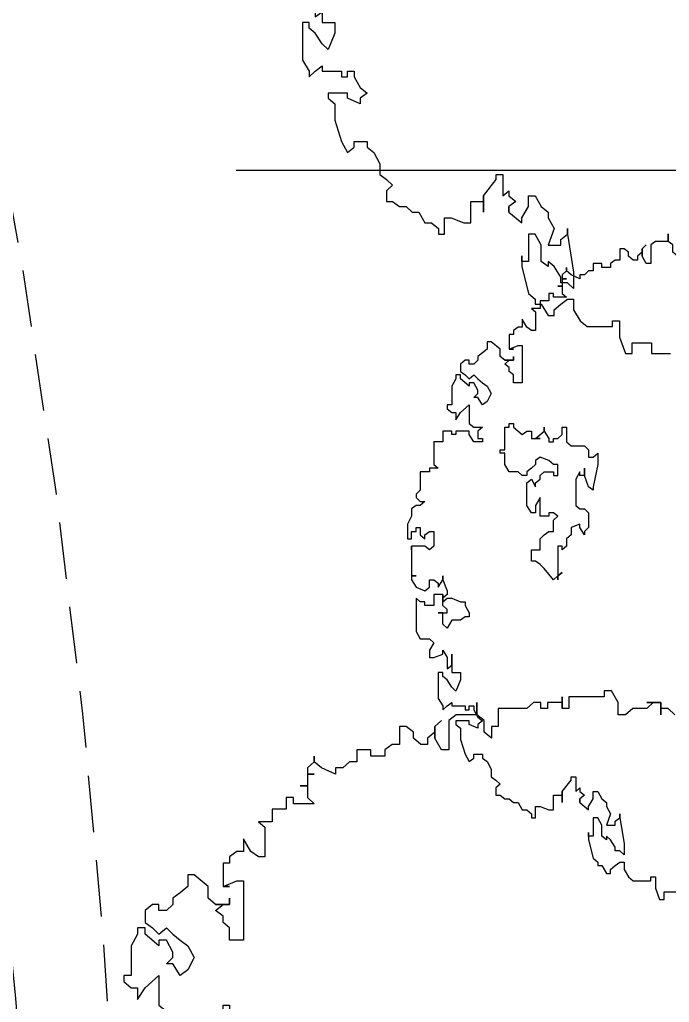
# Model space of a CAD drawing. Extents: x -30 to 1202, y 231 to 898.
# Drawn here: x 173.232 to 176.145, y 410.146 to 414.554 of the extents above; entities that cross this region are included whole.
import ezdxf

# ---------------------------------------------------------------- set-up
doc = ezdxf.new("R2010")
doc.units = 0
doc.header["$LTSCALE"] = 0.04
doc.linetypes.add('DASHED2', pattern=[9.525, 6.35, -3.175])
doc.layers.get('0').update_dxf_attribs({"linetype": 'CONTINUOUS'})
for name, color, linetype in [('0.1', 1, 'CONTINUOUS'), ('0.5', 5, 'CONTINUOUS'), ('CONTORXXNP----00', 255, 'CONTINUOUS'), ('PISO', 1, 'CONTINUOUS'), ('PISOS', 1, 'CONTINUOUS'), ('PROYECCIÓN', 2, 'DASHED2')]:
    doc.layers.add(name, color=color, linetype=linetype)
doc.styles.get("Standard").update_dxf_attribs({"font": 'romans.shx'})

# ---------------------------------------------------------------- blocks, each defined once
blk = doc.blocks.new('ARB3')
at = {"color": 0}
for p, q in [((-0.47538, 0.05455), (-0.48119, 0.0484)), ((-0.48119, 0.0484), (-0.48119, 0.04148)), ((-0.47538, 0.04148), (-0.48701, 0.04148)), ((-0.48701, 0.04148), (-0.48701, 0.02841)), ((-0.48119, 0.04148), (-0.47538, 0.04148)), ((-0.48701, 0.02841), (-0.48701, 0.03456)), ((-0.48701, 0.03456), (-0.48119, 0.02841)), ((-0.48119, 0.02841), (-0.48119, 0.01533)), ((-0.48119, 0.01533), (-0.47538, 0.00841)), ((-0.48701, 0.00149), (-0.49799, -0.00466)), ((-0.47538, 0.00149), (-0.48701, 0.00149)), ((-0.47538, 0.00841), (-0.47538, 0.00149)), ((-0.49217, -0.04465), (-0.48119, -0.04465)), ((-0.48119, -0.04465), (-0.48119, -0.0508)), ((-0.48119, -0.0508), (-0.49217, -0.0508)), ((-0.49217, -0.0508), (-0.48701, -0.0508)), ((-0.48701, -0.0508), (-0.48701, -0.06464)), ((-0.48701, -0.06464), (-0.48119, -0.06464)), ((-0.48119, -0.07079), (-0.48701, -0.07079)), ((-0.48701, -0.07079), (-0.48701, -0.07771)), ((-0.48119, -0.06464), (-0.48119, -0.07079)), ((-0.48701, -0.07771), (-0.48119, -0.08386)), ((-0.48119, -0.08386), (-0.48119, -0.11078)), ((0.50832, -0.11693), (0.50832, -0.0977)), ((-0.48119, -0.11078), (-0.4644, -0.11078)), ((-0.4644, -0.11078), (-0.4644, -0.11693)), ((-0.4644, -0.11693), (-0.45342, -0.11693)), ((-0.45342, -0.11693), (-0.45923, -0.12385)), ((0.49734, -0.13692), (0.49734, -0.11693)), ((0.49734, -0.11693), (0.50832, -0.11693)), ((-0.47021, -0.12385), (-0.47538, -0.13077)), ((-0.45923, -0.12385), (-0.47021, -0.12385)), ((-0.47538, -0.13077), (-0.48701, -0.13077)), ((-0.48701, -0.13077), (-0.47538, -0.13077)), ((-0.47538, -0.13077), (-0.47538, -0.14999)), ((0.50832, -0.13692), (0.49734, -0.13692)), ((0.50832, -0.14384), (0.50832, -0.13692)), ((0.49153, -0.14999), (0.50832, -0.14384)), ((-0.47538, -0.14999), (-0.47021, -0.15691)), ((0.47474, -0.15691), (0.47474, -0.14999)), ((0.47474, -0.14999), (0.49153, -0.14999)), ((-0.47021, -0.15691), (-0.44244, -0.15691)), ((-0.4644, -0.16999), (-0.47021, -0.16383)), ((-0.47021, -0.16383), (-0.4644, -0.16999)), ((-0.44244, -0.16383), (-0.45342, -0.16999)), ((-0.44244, -0.15691), (-0.44244, -0.16383)), ((0.48055, -0.15691), (0.47474, -0.15691)), ((0.48055, -0.18306), (0.48055, -0.15691)), ((-0.45342, -0.16999), (-0.4644, -0.16999)), ((-0.4644, -0.16999), (-0.45923, -0.16999)), ((-0.45923, -0.16999), (-0.45342, -0.17691)), ((-0.45342, -0.17691), (-0.44761, -0.17691)), ((-0.44761, -0.18306), (-0.45342, -0.18998)), ((-0.44761, -0.17691), (-0.44761, -0.18306)), ((0.47474, -0.18998), (0.48055, -0.18306)), ((-0.45923, -0.18998), (-0.4644, -0.1969)), ((-0.45342, -0.18998), (-0.45923, -0.18998)), ((0.46375, -0.1969), (0.47474, -0.18998)), ((-0.4644, -0.1969), (-0.4644, -0.20305)), ((0.38625, -0.20305), (0.425, -0.1969)), ((0.425, -0.1969), (0.44179, -0.1969)), ((0.44179, -0.1969), (0.43598, -0.20305)), ((0.45277, -0.20305), (0.45277, -0.1969)), ((0.45277, -0.1969), (0.46375, -0.1969)), ((-0.4644, -0.20305), (-0.44761, -0.20305)), ((-0.44761, -0.20305), (-0.44761, -0.20997)), ((-0.44761, -0.20997), (-0.44244, -0.21689)), ((0.38625, -0.20305), (0.38043, -0.20305)), ((0.38043, -0.20305), (0.38625, -0.20305)), ((0.39141, -0.20997), (0.38625, -0.20305)), ((0.39723, -0.20997), (0.39141, -0.20997)), ((0.39723, -0.22305), (0.39723, -0.20997)), ((0.43017, -0.20997), (0.41919, -0.21689)), ((0.43598, -0.20997), (0.43017, -0.20997)), ((0.43598, -0.20305), (0.43598, -0.20997)), ((0.45794, -0.20997), (0.45277, -0.20305)), ((0.46375, -0.21689), (0.45794, -0.20997)), ((-0.44244, -0.21689), (-0.43663, -0.21689)), ((-0.43663, -0.21689), (-0.43663, -0.22997)), ((0.36945, -0.22305), (0.38043, -0.21689)), ((0.38043, -0.21689), (0.39723, -0.22305)), ((0.41919, -0.21689), (0.41402, -0.22305)), ((0.46957, -0.21689), (0.46375, -0.21689)), ((0.46957, -0.22305), (0.46957, -0.21689)), ((-0.43663, -0.22997), (-0.44244, -0.22997)), ((-0.44244, -0.22997), (-0.44244, -0.24304)), ((0.34685, -0.23612), (0.35783, -0.22997)), ((0.35783, -0.22997), (0.36364, -0.22305)), ((0.36364, -0.22305), (0.36945, -0.22305)), ((0.39723, -0.22997), (0.38625, -0.23612)), ((0.41402, -0.22997), (0.39723, -0.22997)), ((0.41402, -0.22305), (0.41919, -0.22305)), ((0.41919, -0.22305), (0.41402, -0.22997)), ((0.45794, -0.22997), (0.46957, -0.22305)), ((0.45794, -0.23612), (0.45794, -0.22997)), ((-0.15308, -0.24304), (-0.15889, -0.23612)), ((-0.15889, -0.23612), (-0.1421, -0.23612)), ((-0.1421, -0.23612), (-0.10851, -0.24304)), ((0.34685, -0.24304), (0.34685, -0.23612)), ((0.38625, -0.23612), (0.38625, -0.24304)), ((0.44696, -0.24304), (0.45277, -0.23612)), ((0.45277, -0.23612), (0.45794, -0.23612)), ((-0.44244, -0.24304), (-0.43146, -0.24304)), ((-0.43146, -0.24304), (-0.43146, -0.24996)), ((-0.15308, -0.24996), (-0.15308, -0.24304)), ((-0.10851, -0.24304), (-0.10334, -0.24304)), ((-0.10334, -0.24304), (-0.10851, -0.24996)), ((0.35783, -0.24304), (0.34685, -0.24304)), ((0.36945, -0.24996), (0.35783, -0.24304)), ((0.38625, -0.24304), (0.41402, -0.24304)), ((0.41402, -0.24304), (0.41402, -0.24996)), ((0.41919, -0.24996), (0.44696, -0.24304)), ((-0.43146, -0.24996), (-0.42565, -0.25611)), ((-0.42565, -0.25611), (-0.42565, -0.26303)), ((-0.16987, -0.25611), (-0.16406, -0.24996)), ((-0.16987, -0.2761), (-0.16987, -0.25611)), ((-0.16406, -0.24996), (-0.15308, -0.24996)), ((-0.1253, -0.25611), (-0.13628, -0.25611)), ((-0.13628, -0.25611), (-0.1253, -0.25611)), ((-0.10851, -0.24996), (-0.1253, -0.25611)), ((-0.1253, -0.25611), (-0.1253, -0.26303)), ((-0.07557, -0.25611), (-0.06976, -0.24996)), ((-0.07557, -0.26303), (-0.07557, -0.25611)), ((-0.06976, -0.24996), (-0.0478, -0.24996)), ((-0.0478, -0.24996), (-0.04198, -0.25611)), ((-0.03682, -0.25611), (-0.0478, -0.26303)), ((-0.04198, -0.25611), (-0.03682, -0.25611)), ((0.34685, -0.26303), (0.35266, -0.25611)), ((0.35266, -0.25611), (0.35783, -0.26303)), ((0.36364, -0.26303), (0.37462, -0.24996)), ((0.37462, -0.24996), (0.36945, -0.24996)), ((0.41402, -0.24996), (0.40821, -0.24996)), ((0.40821, -0.24996), (0.41919, -0.24996)), ((-0.42565, -0.26303), (-0.41983, -0.26303)), ((-0.41983, -0.26303), (-0.42565, -0.2761)), ((-0.1253, -0.26303), (-0.13112, -0.26303)), ((-0.13112, -0.26303), (-0.12014, -0.26918)), ((-0.08074, -0.26918), (-0.07557, -0.26303)), ((-0.0478, -0.26303), (-0.05296, -0.26303)), ((-0.05296, -0.26303), (-0.0478, -0.2761)), ((0.34685, -0.26918), (0.34168, -0.26303)), ((0.34168, -0.26303), (0.34685, -0.26303)), ((0.35783, -0.26303), (0.36364, -0.26303)), ((0.36364, -0.26303), (0.35783, -0.26303)), ((0.35783, -0.26303), (0.36364, -0.26303)), ((-0.42565, -0.2761), (-0.43146, -0.28302)), ((-0.17568, -0.28302), (-0.16987, -0.2761)), ((-0.12014, -0.26918), (-0.08074, -0.26918)), ((-0.0478, -0.2761), (-0.03682, -0.2761)), ((-0.03682, -0.2761), (-0.031, -0.28302)), ((0.32489, -0.2761), (0.32489, -0.26918)), ((0.32489, -0.26918), (0.34685, -0.26918)), ((0.33005, -0.2761), (0.32489, -0.2761)), ((0.34685, -0.28918), (0.33005, -0.2761)), ((-0.43146, -0.28302), (-0.43663, -0.28302)), ((-0.43663, -0.28302), (-0.43146, -0.28302)), ((-0.43146, -0.28302), (-0.42565, -0.28918)), ((-0.41983, -0.28918), (-0.41983, -0.28302)), ((-0.41983, -0.28302), (-0.41983, -0.28918)), ((-0.39787, -0.28918), (-0.39206, -0.28302)), ((-0.39206, -0.28302), (-0.39206, -0.30225)), ((-0.19764, -0.28918), (-0.19764, -0.28302)), ((-0.19764, -0.28302), (-0.17568, -0.28302)), ((-0.031, -0.28302), (-0.02002, -0.28302)), ((-0.02002, -0.28302), (-0.01421, -0.28918)), ((-0.42565, -0.28918), (-0.41983, -0.28918)), ((-0.41983, -0.28918), (-0.40885, -0.28918)), ((-0.40885, -0.28918), (-0.40885, -0.2961)), ((-0.40885, -0.2961), (-0.40885, -0.28918)), ((-0.40885, -0.28918), (-0.39787, -0.28918)), ((-0.18666, -0.28918), (-0.19764, -0.28918)), ((-0.18085, -0.2961), (-0.18666, -0.28918)), ((-0.01421, -0.28918), (-0.02002, -0.28918)), ((-0.02002, -0.28918), (-0.02002, -0.2961)), ((0.02454, -0.2961), (0.01938, -0.28918)), ((0.01938, -0.28918), (0.02454, -0.2961)), ((0.36364, -0.28918), (0.34685, -0.28918)), ((0.35266, -0.30225), (0.35266, -0.28918)), ((0.35266, -0.28918), (0.36364, -0.28918)), ((-0.39206, -0.30225), (-0.39787, -0.30225)), ((-0.39787, -0.30225), (-0.39787, -0.30917)), ((-0.18085, -0.30225), (-0.18085, -0.2961)), ((-0.17568, -0.30225), (-0.18085, -0.30225)), ((-0.17568, -0.30917), (-0.17568, -0.30225)), ((-0.1421, -0.30225), (-0.14791, -0.30917)), ((-0.1253, -0.2961), (-0.1421, -0.2961)), ((-0.1421, -0.2961), (-0.1421, -0.30225)), ((-0.13112, -0.31609), (-0.13112, -0.30225)), ((-0.13112, -0.30225), (-0.1253, -0.30225)), ((-0.1253, -0.30225), (-0.1253, -0.2961)), ((-0.06459, -0.2961), (-0.06976, -0.30225)), ((-0.06976, -0.30225), (-0.06976, -0.30917)), ((-0.05878, -0.30225), (-0.06459, -0.2961)), ((-0.04198, -0.30225), (-0.05878, -0.30225)), ((-0.04198, -0.30917), (-0.04198, -0.30225)), ((-0.02002, -0.2961), (0.03036, -0.2961)), ((0.03036, -0.30225), (0.01356, -0.31609)), ((0.03036, -0.2961), (0.02454, -0.2961)), ((0.02454, -0.2961), (0.03036, -0.30225)), ((0.37462, -0.30225), (0.35266, -0.30225)), ((0.37462, -0.30917), (0.37462, -0.30225)), ((-0.39787, -0.30917), (-0.38689, -0.30917)), ((-0.38689, -0.30917), (-0.38689, -0.32224)), ((-0.19183, -0.31609), (-0.18085, -0.30917)), ((-0.18085, -0.30917), (-0.17568, -0.30917)), ((-0.14791, -0.30917), (-0.15308, -0.32224)), ((-0.06976, -0.30917), (-0.06459, -0.30917)), ((-0.06459, -0.30917), (-0.06459, -0.32224)), ((-0.03682, -0.31609), (-0.04198, -0.30917)), ((0.36945, -0.32224), (0.37462, -0.30917)), ((-0.19183, -0.31609), (-0.19764, -0.31609)), ((-0.19764, -0.31609), (-0.19183, -0.31609)), ((-0.18085, -0.32916), (-0.19183, -0.31609)), ((-0.1253, -0.32224), (-0.13112, -0.31609)), ((-0.031, -0.32224), (-0.03682, -0.31609)), ((0.01356, -0.31609), (0.00775, -0.32224)), ((-0.38689, -0.32224), (-0.37527, -0.32224)), ((-0.37527, -0.32224), (-0.37527, -0.33531)), ((-0.37527, -0.33531), (-0.3701, -0.32916)), ((-0.3701, -0.32916), (-0.34233, -0.32916)), ((-0.34233, -0.32916), (-0.34233, -0.33531)), ((-0.18085, -0.33531), (-0.18085, -0.32224)), ((-0.18085, -0.32224), (-0.18085, -0.32916)), ((-0.18085, -0.32916), (-0.18085, -0.32224)), ((-0.18085, -0.32224), (-0.18085, -0.32916)), ((-0.15308, -0.32224), (-0.14791, -0.32916)), ((-0.14791, -0.32916), (-0.1421, -0.32916)), ((-0.1421, -0.32916), (-0.13628, -0.33531)), ((-0.12014, -0.32224), (-0.1253, -0.32224)), ((-0.11432, -0.32916), (-0.12014, -0.32224)), ((-0.12014, -0.33531), (-0.10851, -0.32916)), ((-0.10851, -0.32916), (-0.11432, -0.32916)), ((-0.06459, -0.32224), (-0.09236, -0.32224)), ((-0.09236, -0.32224), (-0.08074, -0.32916)), ((-0.08074, -0.32916), (-0.06976, -0.32916)), ((-0.06976, -0.32916), (-0.06976, -0.33531)), ((-0.01421, -0.32224), (-0.031, -0.32224)), ((-0.01421, -0.33531), (-0.01421, -0.32224)), ((0.00775, -0.32224), (0.00258, -0.32916)), ((0.00258, -0.32916), (0.00258, -0.33531)), ((0.36945, -0.32916), (0.36945, -0.32224)), ((0.38625, -0.32916), (0.36945, -0.32916)), ((0.38625, -0.33531), (0.38625, -0.32916)), ((-0.34233, -0.33531), (-0.34749, -0.34223)), ((-0.19183, -0.34223), (-0.19183, -0.33531)), ((-0.19183, -0.33531), (-0.18085, -0.33531)), ((-0.13628, -0.33531), (-0.13112, -0.34223)), ((-0.11432, -0.34223), (-0.12014, -0.33531)), ((-0.06976, -0.33531), (-0.08074, -0.34223)), ((0.00258, -0.33531), (-0.01421, -0.33531)), ((0.37462, -0.34223), (0.38043, -0.33531)), ((0.38043, -0.33531), (0.38625, -0.33531)), ((-0.34749, -0.34223), (-0.35912, -0.34916)), ((-0.35912, -0.34916), (-0.34749, -0.34916)), ((-0.34749, -0.34916), (-0.34749, -0.35531)), ((-0.31972, -0.35531), (-0.31972, -0.34916)), ((-0.31972, -0.34916), (-0.26417, -0.34916)), ((-0.26417, -0.34916), (-0.26417, -0.36223)), ((-0.19764, -0.36223), (-0.18666, -0.34916)), ((-0.18666, -0.34916), (-0.19183, -0.34223)), ((-0.13112, -0.34223), (-0.1253, -0.34223)), ((-0.1253, -0.34916), (-0.13112, -0.35531)), ((-0.1253, -0.34223), (-0.1253, -0.34916)), ((-0.08074, -0.34223), (-0.11432, -0.34223)), ((0.36364, -0.35531), (0.37462, -0.34916)), ((0.37462, -0.34916), (0.37462, -0.34223)), ((-0.34749, -0.35531), (-0.34233, -0.36223)), ((-0.31455, -0.36838), (-0.31972, -0.35531)), ((-0.13112, -0.35531), (-0.13112, -0.36838)), ((0.36364, -0.36223), (0.36364, -0.35531)), ((-0.34233, -0.36223), (-0.33651, -0.36223)), ((-0.33651, -0.36223), (-0.33651, -0.36838)), ((-0.31455, -0.36838), (-0.31455, -0.36223)), ((-0.31455, -0.36223), (-0.31455, -0.36838)), ((-0.29776, -0.36223), (-0.30357, -0.36223)), ((-0.30357, -0.36223), (-0.29776, -0.36223)), ((-0.29776, -0.36838), (-0.29776, -0.36223)), ((-0.29776, -0.36223), (-0.29776, -0.3753)), ((-0.2758, -0.36223), (-0.28097, -0.36838)), ((-0.26417, -0.36223), (-0.2758, -0.36223)), ((-0.20346, -0.36838), (-0.20346, -0.36223)), ((-0.20346, -0.36223), (-0.19764, -0.36223)), ((0.35783, -0.36838), (0.36364, -0.36223)), ((-0.33651, -0.36838), (-0.31455, -0.36838)), ((-0.29776, -0.3753), (-0.30357, -0.38222)), ((-0.29195, -0.3753), (-0.29776, -0.36838)), ((-0.28678, -0.36838), (-0.29195, -0.3753)), ((-0.28097, -0.36838), (-0.28678, -0.36838)), ((-0.19764, -0.36838), (-0.20346, -0.36838)), ((-0.19764, -0.3753), (-0.19764, -0.36838)), ((-0.16406, -0.3753), (-0.19764, -0.3753)), ((-0.16406, -0.38222), (-0.16406, -0.3753)), ((-0.1421, -0.3753), (-0.15889, -0.3753)), ((-0.15889, -0.3753), (-0.15889, -0.38222)), ((-0.13112, -0.36838), (-0.1421, -0.3753)), ((0.35266, -0.38222), (0.35783, -0.3753)), ((0.35783, -0.3753), (0.35783, -0.36838)), ((-0.31455, -0.38222), (-0.32553, -0.39529)), ((-0.30357, -0.38222), (-0.31455, -0.38222)), ((-0.15889, -0.38222), (-0.16406, -0.38222)), ((0.33005, -0.38837), (0.33587, -0.38222)), ((0.33587, -0.38222), (0.34168, -0.38837)), ((0.35266, -0.38837), (0.35266, -0.38222)), ((-0.32553, -0.39529), (-0.32553, -0.40144)), ((-0.25901, -0.40144), (-0.24802, -0.39529)), ((-0.24802, -0.39529), (-0.2364, -0.40144)), ((0.30228, -0.40144), (0.31391, -0.39529)), ((0.31391, -0.39529), (0.32489, -0.39529)), ((0.32489, -0.39529), (0.33005, -0.38837)), ((0.34168, -0.38837), (0.35266, -0.38837)), ((-0.32553, -0.40144), (-0.31455, -0.40144)), ((-0.31455, -0.40144), (-0.30874, -0.40837)), ((-0.26417, -0.40837), (-0.25901, -0.40144)), ((-0.2364, -0.40144), (-0.23123, -0.40837)), ((0.29711, -0.40837), (0.30228, -0.40144)), ((-0.30874, -0.40837), (-0.30357, -0.41529)), ((-0.26999, -0.41529), (-0.26417, -0.40837)), ((-0.23123, -0.40837), (-0.24221, -0.41529)), ((-0.19764, -0.42144), (-0.19764, -0.40837)), ((-0.19764, -0.40837), (-0.19183, -0.41529)), ((-0.18085, -0.41529), (-0.18085, -0.40837)), ((-0.18085, -0.40837), (-0.17568, -0.40837)), ((-0.17568, -0.40837), (-0.17568, -0.42144)), ((0.23575, -0.41529), (0.24157, -0.40837)), ((0.24157, -0.40837), (0.24673, -0.41529)), ((0.2913, -0.42144), (0.2913, -0.40837)), ((0.2913, -0.40837), (0.29711, -0.40837)), ((-0.30357, -0.41529), (-0.29776, -0.41529)), ((-0.29776, -0.41529), (-0.29195, -0.42144)), ((-0.29195, -0.42144), (-0.29195, -0.42836)), ((-0.2758, -0.42144), (-0.26999, -0.41529)), ((-0.26999, -0.42836), (-0.2758, -0.42144)), ((-0.25319, -0.41529), (-0.26417, -0.42144)), ((-0.26417, -0.42144), (-0.26417, -0.42836)), ((-0.24802, -0.41529), (-0.25319, -0.41529)), ((-0.24221, -0.42144), (-0.24802, -0.41529)), ((-0.24221, -0.41529), (-0.24221, -0.42144)), ((-0.20346, -0.42836), (-0.19764, -0.42144)), ((-0.19183, -0.41529), (-0.18085, -0.41529)), ((-0.17568, -0.42144), (-0.18666, -0.42836)), ((0.21896, -0.42836), (0.21896, -0.42144)), ((0.21896, -0.42144), (0.22477, -0.42144)), ((0.22477, -0.42144), (0.23575, -0.41529)), ((0.24673, -0.41529), (0.25255, -0.41529)), ((0.25255, -0.41529), (0.24673, -0.42836)), ((0.29711, -0.42144), (0.2913, -0.42144)), ((0.30228, -0.42836), (0.29711, -0.42144)), ((-0.29195, -0.42836), (-0.29776, -0.42836)), ((-0.29776, -0.42836), (-0.29776, -0.43451)), ((-0.2758, -0.43451), (-0.26999, -0.42836)), ((-0.25901, -0.42836), (-0.26999, -0.44143)), ((-0.26417, -0.42836), (-0.25901, -0.42836)), ((-0.21961, -0.44143), (-0.23123, -0.42836)), ((-0.23123, -0.42836), (-0.20346, -0.42836)), ((-0.18666, -0.42836), (-0.19183, -0.42836)), ((-0.19183, -0.42836), (-0.19183, -0.44835)), ((0.06911, -0.43451), (0.08009, -0.42836)), ((0.08009, -0.42836), (0.0859, -0.42836)), ((0.0859, -0.42836), (0.0859, -0.43451)), ((0.22477, -0.42836), (0.21896, -0.42836)), ((0.22477, -0.43451), (0.22477, -0.42836)), ((0.24673, -0.42836), (0.24157, -0.42836)), ((0.24157, -0.42836), (0.24157, -0.44835)), ((0.2913, -0.43451), (0.30228, -0.42836)), ((-0.29776, -0.43451), (-0.29195, -0.44143)), ((-0.29195, -0.44143), (-0.28097, -0.44143)), ((-0.28097, -0.44143), (-0.2758, -0.43451)), ((-0.26999, -0.44143), (-0.2758, -0.44143)), ((-0.2758, -0.44143), (-0.2758, -0.44835)), ((-0.20863, -0.44835), (-0.21961, -0.44143)), ((0.05813, -0.4545), (0.0633, -0.44143)), ((0.0633, -0.44143), (0.0633, -0.43451)), ((0.0633, -0.43451), (0.06911, -0.43451)), ((0.0859, -0.43451), (0.09107, -0.44143)), ((0.09107, -0.44143), (0.09107, -0.4545)), ((0.16923, -0.4545), (0.16923, -0.44143)), ((0.16923, -0.44143), (0.18021, -0.44143)), ((0.18021, -0.44143), (0.197, -0.44835)), ((0.21896, -0.4545), (0.21896, -0.43451)), ((0.21896, -0.43451), (0.22477, -0.43451)), ((0.24673, -0.44835), (0.25255, -0.44143)), ((0.25255, -0.44143), (0.26934, -0.44143)), ((0.26934, -0.44143), (0.2913, -0.43451)), ((-0.2758, -0.44835), (-0.26999, -0.44835)), ((-0.26999, -0.44835), (-0.25901, -0.4545)), ((-0.21961, -0.4545), (-0.21961, -0.44835)), ((-0.21961, -0.44835), (-0.20863, -0.44835)), ((-0.19183, -0.44835), (-0.18666, -0.44835)), ((-0.18666, -0.44835), (-0.18666, -0.4545)), ((0.197, -0.44835), (0.19119, -0.4545)), ((0.24157, -0.44835), (0.24673, -0.44835)), ((-0.25901, -0.4545), (-0.23123, -0.4545)), ((-0.23123, -0.4545), (-0.23123, -0.46142)), ((-0.22542, -0.46142), (-0.21961, -0.4545)), ((-0.18666, -0.4545), (-0.19183, -0.4545)), ((-0.19183, -0.4545), (-0.19183, -0.46758)), ((0.05813, -0.46142), (0.05813, -0.4545)), ((0.09107, -0.4545), (0.1027, -0.46142)), ((0.15825, -0.4545), (0.14145, -0.4545)), ((0.14145, -0.4545), (0.16923, -0.4545)), ((0.16341, -0.46142), (0.15825, -0.4545)), ((0.19119, -0.4545), (0.18021, -0.46142)), ((0.21896, -0.46142), (0.21379, -0.4545)), ((0.21379, -0.4545), (0.21896, -0.4545)), ((-0.23123, -0.46142), (-0.22542, -0.46142)), ((-0.19183, -0.46758), (-0.17568, -0.46758)), ((-0.17568, -0.46758), (-0.17568, -0.48142)), ((0.03036, -0.46758), (0.02454, -0.46758)), ((0.02454, -0.46758), (0.03036, -0.46758)), ((0.03036, -0.46758), (0.04715, -0.46142)), ((0.04134, -0.4745), (0.03036, -0.46758)), ((0.04715, -0.46142), (0.05232, -0.46142)), ((0.05232, -0.46142), (0.05813, -0.46758)), ((0.06911, -0.46758), (0.05232, -0.46758)), ((0.05232, -0.46758), (0.05232, -0.48142)), ((0.0633, -0.46758), (0.05813, -0.46142)), ((0.05813, -0.46758), (0.0633, -0.46758)), ((0.07492, -0.46142), (0.06911, -0.46758)), ((0.08009, -0.46142), (0.07492, -0.46142)), ((0.08009, -0.4745), (0.08009, -0.46142)), ((0.09688, -0.46758), (0.08009, -0.46758)), ((0.08009, -0.46758), (0.08009, -0.4745)), ((0.1027, -0.46142), (0.09688, -0.46758)), ((0.13564, -0.46758), (0.14662, -0.46142)), ((0.14145, -0.46758), (0.13564, -0.46758)), ((0.14662, -0.48142), (0.14145, -0.46758)), ((0.14662, -0.46142), (0.16341, -0.46142)), ((0.17504, -0.46758), (0.16923, -0.46758)), ((0.16923, -0.46758), (0.16923, -0.4745)), ((0.18021, -0.46142), (0.17504, -0.46758)), ((0.20798, -0.4745), (0.21896, -0.46758)), ((0.22477, -0.46758), (0.21896, -0.46142)), ((0.21896, -0.46758), (0.22477, -0.46758)), ((-0.1421, -0.48142), (-0.13628, -0.4745)), ((-0.13628, -0.4745), (-0.13628, -0.48757)), ((0.03036, -0.48142), (0.03552, -0.4745)), ((0.03552, -0.4745), (0.04134, -0.4745)), ((0.16923, -0.4745), (0.20798, -0.4745)), ((-0.17568, -0.48142), (-0.1421, -0.48142)), ((-0.13628, -0.48757), (-0.13112, -0.48757)), ((-0.13112, -0.48757), (-0.13112, -0.50141)), ((-0.04198, -0.48757), (-0.04198, -0.48142)), ((-0.04198, -0.48142), (-0.02002, -0.48142)), ((-0.03682, -0.49449), (-0.04198, -0.48757)), ((-0.02002, -0.48142), (-0.01421, -0.48757)), ((-0.01421, -0.48757), (-0.02002, -0.49449)), ((0.03036, -0.48757), (0.03036, -0.48142)), ((0.04134, -0.48757), (0.03036, -0.48757)), ((0.04715, -0.49449), (0.04134, -0.48757)), ((0.05232, -0.48142), (0.06911, -0.48142)), ((0.06911, -0.48142), (0.06911, -0.49449)), ((0.11885, -0.48757), (0.12466, -0.48142)), ((0.11885, -0.50141), (0.11885, -0.48757)), ((0.12466, -0.48142), (0.13564, -0.48757)), ((0.13564, -0.48757), (0.14662, -0.48757)), ((0.14662, -0.48757), (0.14662, -0.48142)), ((-0.08655, -0.50141), (-0.08655, -0.49449)), ((-0.08655, -0.49449), (-0.08074, -0.50141)), ((-0.03682, -0.50141), (-0.031, -0.49449)), ((-0.031, -0.49449), (-0.03682, -0.49449)), ((-0.02002, -0.49449), (-0.02002, -0.51448)), ((0.04134, -0.50756), (0.04715, -0.49449)), ((0.06911, -0.49449), (0.0633, -0.49449)), ((0.0633, -0.49449), (0.0633, -0.50141)), ((-0.13112, -0.50141), (-0.10334, -0.50141)), ((-0.10334, -0.50141), (-0.09753, -0.50756)), ((-0.09236, -0.50756), (-0.08655, -0.50141)), ((-0.08074, -0.50141), (-0.08074, -0.50756)), ((-0.0478, -0.50756), (-0.0478, -0.50141)), ((-0.0478, -0.50141), (-0.03682, -0.50141)), ((0.0633, -0.50141), (0.05813, -0.50756)), ((0.10786, -0.50756), (0.11885, -0.50141)), ((-0.09753, -0.50756), (-0.09236, -0.50756)), ((-0.08074, -0.50756), (-0.07557, -0.51448)), ((-0.07557, -0.51448), (-0.06459, -0.51448)), ((-0.06459, -0.51448), (-0.05296, -0.52063)), ((-0.04198, -0.50756), (-0.0478, -0.50756)), ((-0.04198, -0.51448), (-0.04198, -0.50756)), ((-0.031, -0.51448), (-0.04198, -0.51448)), ((-0.031, -0.52063), (-0.031, -0.51448)), ((-0.02002, -0.51448), (-0.01421, -0.51448)), ((-0.01421, -0.51448), (-0.02002, -0.51448)), ((-0.02002, -0.51448), (0.02454, -0.51448)), ((0.02454, -0.51448), (0.02454, -0.50756)), ((0.02454, -0.50756), (0.02454, -0.51448)), ((0.02454, -0.51448), (0.03036, -0.51448)), ((0.03036, -0.51448), (0.04134, -0.50756)), ((0.05813, -0.50756), (0.10786, -0.50756)), ((-0.05296, -0.52063), (-0.031, -0.52063))]:
    blk.add_line(p, q, dxfattribs=at)
for p, q in [((-0.49799, -0.00466), (-0.49799, -0.01158)), ((-0.49799, -0.01158), (-0.49217, -0.01158)), ((-0.49217, -0.01158), (-0.49217, -0.04465))]:
    blk.add_line(p, q)
at = {"layer": 'CONTORXXNP----00'}
for p, q in [((-0.47538, 0.05455), (-0.48119, 0.0484)), ((-0.48119, 0.0484), (-0.48119, 0.04148)), ((-0.48701, 0.04148), (-0.48119, 0.04148)), ((-0.48701, 0.03456), (-0.48701, 0.04148)), ((-0.48701, 0.03456), (-0.48119, 0.02841)), ((-0.48119, 0.02841), (-0.48119, 0.01533)), ((-0.48119, 0.01533), (-0.47538, 0.00841)), ((-0.48701, 0.00149), (-0.49799, -0.00466)), ((-0.47538, 0.00149), (-0.48701, 0.00149)), ((-0.47538, 0.00841), (-0.47538, 0.00149)), ((-0.49799, -0.00466), (-0.49799, -0.01158)), ((-0.49799, -0.01158), (-0.49217, -0.01158)), ((-0.49217, -0.01158), (-0.49217, -0.04465)), ((-0.49217, -0.04465), (-0.48119, -0.04465)), ((-0.48119, -0.04465), (-0.48119, -0.0508)), ((-0.48701, -0.0508), (-0.48119, -0.0508)), ((-0.48701, -0.0508), (-0.48701, -0.06464)), ((-0.48701, -0.06464), (-0.48119, -0.06464)), ((-0.48701, -0.07079), (-0.48701, -0.07771)), ((-0.48119, -0.07079), (-0.48701, -0.07079)), ((-0.48119, -0.06464), (-0.48119, -0.07079)), ((-0.48701, -0.07771), (-0.48119, -0.08386)), ((-0.48119, -0.08386), (-0.48119, -0.11078)), ((0.50832, -0.11693), (0.50832, -0.0977)), ((-0.48119, -0.11078), (-0.4644, -0.11078)), ((-0.4644, -0.11078), (-0.4644, -0.11693)), ((-0.4644, -0.11693), (-0.45342, -0.11693)), ((-0.45342, -0.11693), (-0.45923, -0.12385)), ((0.49734, -0.11693), (0.50832, -0.11693)), ((0.49734, -0.13692), (0.49734, -0.11693)), ((-0.47021, -0.12385), (-0.47538, -0.13077)), ((-0.45923, -0.12385), (-0.47021, -0.12385)), ((-0.47538, -0.13077), (-0.47538, -0.14999)), ((0.50832, -0.13692), (0.49734, -0.13692)), ((0.50832, -0.14384), (0.50832, -0.13692)), ((0.49153, -0.14999), (0.50832, -0.14384)), ((-0.47538, -0.14999), (-0.47021, -0.15691)), ((0.47474, -0.14999), (0.49153, -0.14999)), ((0.47474, -0.15691), (0.47474, -0.14999)), ((-0.47021, -0.15691), (-0.44244, -0.15691)), ((-0.44244, -0.16383), (-0.45342, -0.16999)), ((-0.44244, -0.15691), (-0.44244, -0.16383)), ((0.48055, -0.15691), (0.47474, -0.15691)), ((0.48055, -0.18306), (0.48055, -0.15691)), ((-0.45923, -0.16999), (-0.45342, -0.16999)), ((-0.45923, -0.16999), (-0.45342, -0.17691)), ((-0.45342, -0.17691), (-0.44761, -0.17691)), ((-0.44761, -0.18306), (-0.45342, -0.18998)), ((-0.44761, -0.17691), (-0.44761, -0.18306)), ((0.47474, -0.18998), (0.48055, -0.18306)), ((-0.45923, -0.18998), (-0.4644, -0.1969)), ((-0.45342, -0.18998), (-0.45923, -0.18998)), ((0.46375, -0.1969), (0.47474, -0.18998)), ((-0.4644, -0.1969), (-0.4644, -0.20305)), ((0.38625, -0.20305), (0.425, -0.1969)), ((0.425, -0.1969), (0.44179, -0.1969)), ((0.44179, -0.1969), (0.43598, -0.20305)), ((0.45277, -0.1969), (0.46375, -0.1969)), ((0.45277, -0.20305), (0.45277, -0.1969)), ((-0.4644, -0.20305), (-0.44761, -0.20305)), ((-0.44761, -0.20305), (-0.44761, -0.20997)), ((-0.44761, -0.20997), (-0.44244, -0.21689)), ((0.39141, -0.20997), (0.38625, -0.20305)), ((0.39723, -0.20997), (0.39141, -0.20997)), ((0.39723, -0.22305), (0.39723, -0.20997)), ((0.43017, -0.20997), (0.41919, -0.21689)), ((0.43598, -0.20997), (0.43017, -0.20997)), ((0.43598, -0.20305), (0.43598, -0.20997)), ((0.45794, -0.20997), (0.45277, -0.20305)), ((0.46375, -0.21689), (0.45794, -0.20997)), ((-0.44244, -0.21689), (-0.43663, -0.21689)), ((-0.43663, -0.21689), (-0.43663, -0.22997)), ((0.36945, -0.22305), (0.38043, -0.21689)), ((0.38043, -0.21689), (0.39723, -0.22305)), ((0.41919, -0.21689), (0.41402, -0.22305)), ((0.46957, -0.21689), (0.46375, -0.21689)), ((0.46957, -0.22305), (0.46957, -0.21689)), ((-0.44244, -0.22997), (-0.44244, -0.24304)), ((-0.43663, -0.22997), (-0.44244, -0.22997)), ((0.34685, -0.23612), (0.35783, -0.22997)), ((0.35783, -0.22997), (0.36364, -0.22305)), ((0.36364, -0.22305), (0.36945, -0.22305)), ((0.39723, -0.22997), (0.38625, -0.23612)), ((0.41402, -0.22997), (0.39723, -0.22997)), ((0.41919, -0.22305), (0.41402, -0.22997)), ((0.41402, -0.22305), (0.41919, -0.22305)), ((0.45794, -0.22997), (0.46957, -0.22305)), ((0.45794, -0.23612), (0.45794, -0.22997)), ((0.34685, -0.24304), (0.34685, -0.23612)), ((0.38625, -0.23612), (0.38625, -0.24304)), ((0.44696, -0.24304), (0.45277, -0.23612)), ((0.45277, -0.23612), (0.45794, -0.23612)), ((-0.44244, -0.24304), (-0.43146, -0.24304)), ((-0.43146, -0.24304), (-0.43146, -0.24996)), ((0.35783, -0.24304), (0.34685, -0.24304)), ((0.36945, -0.24996), (0.35783, -0.24304)), ((0.38625, -0.24304), (0.41402, -0.24304)), ((0.41402, -0.24304), (0.41402, -0.24996)), ((0.41919, -0.24996), (0.44696, -0.24304)), ((-0.43146, -0.24996), (-0.42565, -0.25611)), ((-0.42565, -0.25611), (-0.42565, -0.26303)), ((0.34685, -0.26303), (0.35266, -0.25611)), ((0.35266, -0.25611), (0.35783, -0.26303)), ((0.36364, -0.26303), (0.37462, -0.24996)), ((0.37462, -0.24996), (0.36945, -0.24996)), ((0.41402, -0.24996), (0.41919, -0.24996)), ((-0.41983, -0.26303), (-0.42565, -0.2761)), ((-0.42565, -0.26303), (-0.41983, -0.26303)), ((0.34168, -0.26303), (0.34685, -0.26303)), ((0.34685, -0.26918), (0.34168, -0.26303)), ((0.35783, -0.26303), (0.36364, -0.26303)), ((0.36364, -0.26303), (0.35783, -0.26303)), ((0.35783, -0.26303), (0.36364, -0.26303)), ((-0.42565, -0.2761), (-0.43146, -0.28302)), ((0.32489, -0.26918), (0.34685, -0.26918)), ((0.32489, -0.2761), (0.32489, -0.26918)), ((0.33005, -0.2761), (0.32489, -0.2761)), ((0.34685, -0.28918), (0.33005, -0.2761)), ((-0.43146, -0.28302), (-0.42565, -0.28918)), ((-0.39787, -0.28918), (-0.39206, -0.28302)), ((-0.39206, -0.28302), (-0.39206, -0.30225)), ((-0.42565, -0.28918), (-0.41983, -0.28918)), ((-0.41983, -0.28918), (-0.40885, -0.28918)), ((-0.40885, -0.28918), (-0.39787, -0.28918)), ((0.34685, -0.28918), (0.35266, -0.28918)), ((0.35266, -0.30225), (0.35266, -0.28918)), ((-0.39787, -0.30225), (-0.39787, -0.30917)), ((-0.39206, -0.30225), (-0.39787, -0.30225)), ((0.37462, -0.30225), (0.35266, -0.30225)), ((0.37462, -0.30917), (0.37462, -0.30225)), ((-0.39787, -0.30917), (-0.38689, -0.30917)), ((-0.38689, -0.30917), (-0.38689, -0.32224)), ((0.36945, -0.32224), (0.37462, -0.30917)), ((-0.38689, -0.32224), (-0.37527, -0.32224)), ((-0.37527, -0.32224), (-0.37527, -0.33531)), ((-0.37527, -0.33531), (-0.3701, -0.32916)), ((-0.3701, -0.32916), (-0.34233, -0.32916)), ((-0.34233, -0.32916), (-0.34233, -0.33531)), ((0.36945, -0.32916), (0.36945, -0.32224)), ((0.38625, -0.32916), (0.36945, -0.32916)), ((0.38625, -0.33531), (0.38625, -0.32916)), ((-0.34233, -0.33531), (-0.34749, -0.34223)), ((0.37462, -0.34223), (0.38043, -0.33531)), ((0.38043, -0.33531), (0.38625, -0.33531)), ((-0.34749, -0.34223), (-0.35912, -0.34916)), ((-0.35912, -0.34916), (-0.34749, -0.34916)), ((-0.34749, -0.34916), (-0.34749, -0.35531)), ((-0.31972, -0.34916), (-0.26417, -0.34916)), ((-0.31972, -0.35531), (-0.31972, -0.34916)), ((-0.26417, -0.34916), (-0.26417, -0.36223)), ((0.36364, -0.35531), (0.37462, -0.34916)), ((0.37462, -0.34916), (0.37462, -0.34223)), ((-0.34749, -0.35531), (-0.34233, -0.36223)), ((-0.31455, -0.36838), (-0.31972, -0.35531)), ((0.36364, -0.36223), (0.36364, -0.35531)), ((-0.34233, -0.36223), (-0.33651, -0.36223)), ((-0.33651, -0.36223), (-0.33651, -0.36838)), ((-0.2758, -0.36223), (-0.28097, -0.36838)), ((-0.26417, -0.36223), (-0.2758, -0.36223)), ((0.35783, -0.36838), (0.36364, -0.36223)), ((-0.33651, -0.36838), (-0.31455, -0.36838)), ((-0.29776, -0.3753), (-0.30357, -0.38222)), ((-0.29776, -0.3753), (-0.29776, -0.36838)), ((-0.29195, -0.3753), (-0.29776, -0.36838)), ((-0.28678, -0.36838), (-0.29195, -0.3753)), ((-0.28097, -0.36838), (-0.28678, -0.36838)), ((0.35266, -0.38222), (0.35783, -0.3753)), ((0.35783, -0.3753), (0.35783, -0.36838)), ((-0.31455, -0.38222), (-0.32553, -0.39529)), ((-0.30357, -0.38222), (-0.31455, -0.38222)), ((0.33005, -0.38837), (0.33587, -0.38222)), ((0.33587, -0.38222), (0.34168, -0.38837)), ((0.35266, -0.38837), (0.35266, -0.38222)), ((-0.32553, -0.39529), (-0.32553, -0.40144)), ((-0.25901, -0.40144), (-0.24802, -0.39529)), ((-0.24802, -0.39529), (-0.2364, -0.40144)), ((0.30228, -0.40144), (0.31391, -0.39529)), ((0.31391, -0.39529), (0.32489, -0.39529)), ((0.32489, -0.39529), (0.33005, -0.38837)), ((0.34168, -0.38837), (0.35266, -0.38837)), ((-0.32553, -0.40144), (-0.31455, -0.40144)), ((-0.31455, -0.40144), (-0.30874, -0.40837)), ((-0.26417, -0.40837), (-0.25901, -0.40144)), ((-0.2364, -0.40144), (-0.23123, -0.40837)), ((0.29711, -0.40837), (0.30228, -0.40144)), ((-0.30874, -0.40837), (-0.30357, -0.41529)), ((-0.26999, -0.41529), (-0.26417, -0.40837)), ((-0.23123, -0.40837), (-0.24221, -0.41529)), ((-0.19764, -0.40837), (-0.19183, -0.41529)), ((-0.19764, -0.42144), (-0.19764, -0.40837)), ((-0.18085, -0.40837), (-0.17568, -0.40837)), ((-0.18085, -0.41529), (-0.18085, -0.40837)), ((-0.17568, -0.40837), (-0.17568, -0.42144)), ((0.23575, -0.41529), (0.24157, -0.40837)), ((0.24157, -0.40837), (0.24673, -0.41529)), ((0.2913, -0.40837), (0.29711, -0.40837)), ((0.2913, -0.42144), (0.2913, -0.40837)), ((-0.30357, -0.41529), (-0.29776, -0.41529)), ((-0.29776, -0.41529), (-0.29195, -0.42144)), ((-0.29195, -0.42144), (-0.29195, -0.42836)), ((-0.2758, -0.42144), (-0.26999, -0.41529)), ((-0.26999, -0.42836), (-0.2758, -0.42144)), ((-0.25319, -0.41529), (-0.26417, -0.42144)), ((-0.26417, -0.42144), (-0.26417, -0.42836)), ((-0.24802, -0.41529), (-0.25319, -0.41529)), ((-0.24221, -0.42144), (-0.24802, -0.41529)), ((-0.24221, -0.41529), (-0.24221, -0.42144)), ((-0.20346, -0.42836), (-0.19764, -0.42144)), ((-0.19183, -0.41529), (-0.18085, -0.41529)), ((-0.17568, -0.42144), (-0.18666, -0.42836)), ((0.21896, -0.42144), (0.22477, -0.42144)), ((0.21896, -0.42836), (0.21896, -0.42144)), ((0.22477, -0.42144), (0.23575, -0.41529)), ((0.25255, -0.41529), (0.24673, -0.42836)), ((0.24673, -0.41529), (0.25255, -0.41529)), ((0.29711, -0.42144), (0.2913, -0.42144)), ((0.30228, -0.42836), (0.29711, -0.42144)), ((-0.29776, -0.42836), (-0.29776, -0.43451)), ((-0.29195, -0.42836), (-0.29776, -0.42836)), ((-0.2758, -0.43451), (-0.26999, -0.42836)), ((-0.25901, -0.42836), (-0.26999, -0.44143)), ((-0.26417, -0.42836), (-0.25901, -0.42836)), ((-0.23123, -0.42836), (-0.20346, -0.42836)), ((-0.21961, -0.44143), (-0.23123, -0.42836)), ((-0.19183, -0.42836), (-0.19183, -0.44835)), ((-0.18666, -0.42836), (-0.19183, -0.42836)), ((0.22477, -0.42836), (0.21896, -0.42836)), ((0.22477, -0.43451), (0.22477, -0.42836)), ((0.24157, -0.42836), (0.24157, -0.44835)), ((0.24673, -0.42836), (0.24157, -0.42836)), ((0.2913, -0.43451), (0.30228, -0.42836)), ((-0.29776, -0.43451), (-0.29195, -0.44143)), ((-0.29195, -0.44143), (-0.28097, -0.44143)), ((-0.28097, -0.44143), (-0.2758, -0.43451)), ((-0.2758, -0.44143), (-0.2758, -0.44835)), ((-0.26999, -0.44143), (-0.2758, -0.44143)), ((-0.20863, -0.44835), (-0.21961, -0.44143)), ((0.16923, -0.44143), (0.18021, -0.44143)), ((0.16923, -0.4545), (0.16923, -0.44143)), ((0.18021, -0.44143), (0.197, -0.44835)), ((0.21896, -0.43451), (0.22477, -0.43451)), ((0.21896, -0.4545), (0.21896, -0.43451)), ((0.24673, -0.44835), (0.25255, -0.44143)), ((0.25255, -0.44143), (0.26934, -0.44143)), ((0.26934, -0.44143), (0.2913, -0.43451)), ((-0.2758, -0.44835), (-0.26999, -0.44835)), ((-0.26999, -0.44835), (-0.25901, -0.4545)), ((-0.21961, -0.44835), (-0.20863, -0.44835)), ((-0.21961, -0.4545), (-0.21961, -0.44835)), ((-0.19183, -0.44835), (-0.18666, -0.44835)), ((-0.18666, -0.44835), (-0.18666, -0.4545)), ((0.197, -0.44835), (0.19119, -0.4545)), ((0.24157, -0.44835), (0.24673, -0.44835)), ((-0.25901, -0.4545), (-0.23123, -0.4545)), ((-0.23123, -0.4545), (-0.23123, -0.46142)), ((-0.22542, -0.46142), (-0.21961, -0.4545)), ((-0.19183, -0.4545), (-0.19183, -0.46758)), ((-0.18666, -0.4545), (-0.19183, -0.4545)), ((0.15825, -0.4545), (0.16923, -0.4545)), ((0.16341, -0.46142), (0.15825, -0.4545)), ((0.19119, -0.4545), (0.18021, -0.46142)), ((0.21379, -0.4545), (0.21896, -0.4545)), ((0.21896, -0.46142), (0.21379, -0.4545)), ((-0.23123, -0.46142), (-0.22542, -0.46142)), ((-0.19183, -0.46758), (-0.17568, -0.46758)), ((-0.17568, -0.46758), (-0.17568, -0.48142)), ((0.03036, -0.46758), (0.04715, -0.46142)), ((0.04134, -0.4745), (0.03036, -0.46758)), ((0.04715, -0.46142), (0.05232, -0.46142)), ((0.05232, -0.46142), (0.05813, -0.46758)), ((0.05232, -0.46758), (0.05813, -0.46758)), ((0.05232, -0.46758), (0.05232, -0.48142)), ((0.13564, -0.46758), (0.14662, -0.46142)), ((0.14145, -0.46758), (0.13564, -0.46758)), ((0.14662, -0.48142), (0.14145, -0.46758)), ((0.14662, -0.46142), (0.16341, -0.46142)), ((0.16923, -0.46758), (0.16923, -0.4745)), ((0.17504, -0.46758), (0.16923, -0.46758)), ((0.18021, -0.46142), (0.17504, -0.46758)), ((0.20798, -0.4745), (0.21896, -0.46758)), ((0.22477, -0.46758), (0.21896, -0.46142)), ((0.21896, -0.46758), (0.22477, -0.46758)), ((-0.1421, -0.48142), (-0.13628, -0.4745)), ((-0.13628, -0.4745), (-0.13628, -0.48757)), ((0.03036, -0.48142), (0.03552, -0.4745)), ((0.03552, -0.4745), (0.04134, -0.4745)), ((0.16923, -0.4745), (0.20798, -0.4745)), ((-0.17568, -0.48142), (-0.1421, -0.48142)), ((-0.13628, -0.48757), (-0.13112, -0.48757)), ((-0.13112, -0.48757), (-0.13112, -0.50141)), ((-0.04198, -0.48142), (-0.02002, -0.48142)), ((-0.04198, -0.48757), (-0.04198, -0.48142)), ((-0.03682, -0.49449), (-0.04198, -0.48757)), ((-0.02002, -0.48142), (-0.01421, -0.48757)), ((-0.01421, -0.48757), (-0.02002, -0.49449)), ((0.03036, -0.48757), (0.03036, -0.48142)), ((0.04134, -0.48757), (0.03036, -0.48757)), ((0.04715, -0.49449), (0.04134, -0.48757)), ((0.05232, -0.48142), (0.06911, -0.48142)), ((0.06911, -0.48142), (0.06911, -0.49449)), ((0.11885, -0.48757), (0.12466, -0.48142)), ((0.11885, -0.50141), (0.11885, -0.48757)), ((0.12466, -0.48142), (0.13564, -0.48757)), ((0.13564, -0.48757), (0.14662, -0.48757)), ((0.14662, -0.48757), (0.14662, -0.48142)), ((-0.08655, -0.49449), (-0.08074, -0.50141)), ((-0.08655, -0.50141), (-0.08655, -0.49449)), ((-0.031, -0.49449), (-0.03682, -0.49449)), ((-0.03682, -0.50141), (-0.031, -0.49449)), ((-0.02002, -0.49449), (-0.02002, -0.51448)), ((0.04134, -0.50756), (0.04715, -0.49449)), ((0.0633, -0.49449), (0.0633, -0.50141)), ((0.06911, -0.49449), (0.0633, -0.49449)), ((-0.13112, -0.50141), (-0.10334, -0.50141)), ((-0.10334, -0.50141), (-0.09753, -0.50756)), ((-0.09236, -0.50756), (-0.08655, -0.50141)), ((-0.08074, -0.50141), (-0.08074, -0.50756)), ((-0.0478, -0.50141), (-0.03682, -0.50141)), ((-0.0478, -0.50756), (-0.0478, -0.50141)), ((0.0633, -0.50141), (0.05813, -0.50756)), ((0.10786, -0.50756), (0.11885, -0.50141)), ((-0.09753, -0.50756), (-0.09236, -0.50756)), ((-0.08074, -0.50756), (-0.07557, -0.51448)), ((-0.07557, -0.51448), (-0.06459, -0.51448)), ((-0.06459, -0.51448), (-0.05296, -0.52063)), ((-0.04198, -0.50756), (-0.0478, -0.50756)), ((-0.04198, -0.51448), (-0.04198, -0.50756)), ((-0.031, -0.51448), (-0.04198, -0.51448)), ((-0.031, -0.52063), (-0.031, -0.51448)), ((-0.02002, -0.51448), (0.02454, -0.51448)), ((-0.01421, -0.51448), (-0.02002, -0.51448)), ((-0.02002, -0.51448), (-0.01421, -0.51448)), ((0.02454, -0.51448), (0.03036, -0.51448)), ((0.03036, -0.51448), (0.04134, -0.50756)), ((0.05813, -0.50756), (0.10786, -0.50756)), ((-0.05296, -0.52063), (-0.031, -0.52063))]:
    blk.add_line(p, q, dxfattribs=at)
at = {"flags": 11}
blk.add_attdef('CENTROIDE', (-0.11141, -0.03295), '', height=0.05039, dxfattribs=at)

msp = doc.modelspace()

# ---------------------------------------------------------------- linework, layer by layer
at = {"layer": '0.1'}
msp.add_arc((149.6195, 408.1114), 23.6835, 322.3124, 55.74069, dxfattribs=at)
at = {"layer": '0.5'}
msp.add_arc((241.6448, 369.3595), 80.5866, 170.557845, 170.557845, dxfattribs=at)
at = {"layer": 'PISOS', "color": 5}
msp.add_line((174.2027, 413.8784), (190.6804, 413.8784), dxfattribs=at)
at = {"layer": 'PROYECCIÓN'}
msp.add_arc((138.0251, 407.6629), 35.6906, 335.24891, 27.2322, dxfattribs=at)

# ---------------------------------------------------------------- block references
at = {"layer": 'PISO', "rotation": 270}
for p, xscale, yscale, zscale in [((176.578, 415.2826), 4.378945669778627, 4.378945669778627, 4.378945669778627), ((176.5328, 412.1328), 3, 3, 3), ((175.908, 409.1589), 4.78921056554956, 4.78921056554956, 4.78921056554956)]:
    msp.add_blockref('ARB3', p, dxfattribs=dict(at, xscale=xscale, yscale=yscale, zscale=zscale))

doc.saveas('drawing.dxf')
